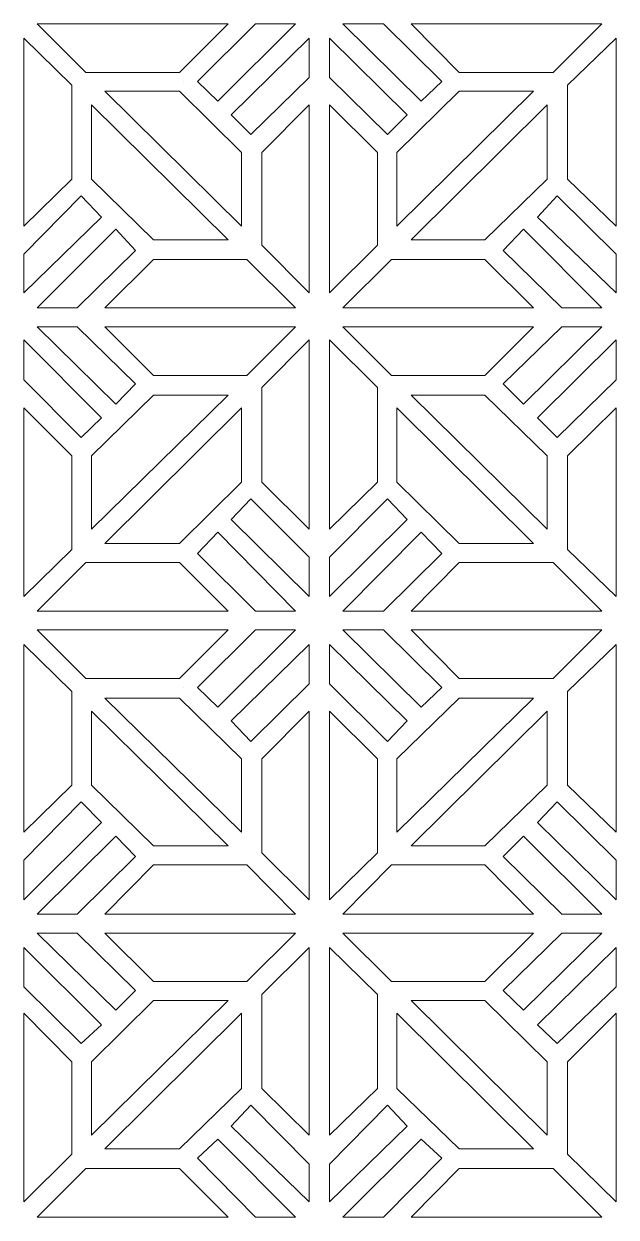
# Model space of a CAD drawing. Header units: millimetres. Extents: x -1200 to 1200, y -590 to 590.
# Drawn here: x 614 to 1200, y -590 to 590 of the extents above; entities that cross this region are included whole.
import ezdxf

# ---------------------------------------------------------------- set-up
doc = ezdxf.new("R2010")
doc.units = ezdxf.units.MM
doc.header["$MEASUREMENT"] = 0
doc.layers.add('Layer 1', color=7, linetype='Continuous')

msp = doc.modelspace()

# ---------------------------------------------------------------- linework, layer by layer
at = {"layer": 'Layer 1', "color": 250, "lineweight": 20}
for points, knots in [([(627.6776, 589.9734), (627.6776, 589.9734), (816.3555, 589.9734), (816.3555, 589.9734), (816.3555, 589.9734), (768.2171, 542.0223), (768.2171, 542.0223), (768.2171, 542.0223), (675.8192, 542.0223), (675.8192, 542.0223), (675.8192, 542.0223), (627.6776, 589.9734), (627.6776, 589.9734)], [0, 0, 0, 0, 0.25, 0.25, 0.25, 0.5, 0.5, 0.5, 0.75, 0.75, 0.75, 1, 1, 1, 1]), ([(786.076, 533.0346), (786.076, 533.0346), (843.5323, 589.9734), (843.5323, 589.9734), (843.5323, 589.9734), (786.076, 533.0346), (786.076, 533.0346)], [0, 0, 0, 0, 0.5, 0.5, 0.5, 1, 1, 1, 1]), ([(843.5323, 589.9734), (843.5323, 589.9734), (883.1295, 589.9734), (883.1295, 589.9734), (883.1295, 589.9734), (806.2613, 513.5514), (806.2613, 513.5514), (806.2613, 513.5514), (786.076, 533.0346), (786.076, 533.0346), (786.076, 533.0346), (843.5323, 589.9734), (843.5323, 589.9734)], [0, 0, 0, 0, 0.25, 0.25, 0.25, 0.5, 0.5, 0.5, 0.75, 0.75, 0.75, 1, 1, 1, 1]), ([(1007.3629, 513.5514), (1007.3629, 513.5514), (929.7183, 589.9734), (929.7183, 589.9734), (929.7183, 589.9734), (970.0919, 589.9734), (970.0919, 589.9734), (970.0919, 589.9734), (1027.5514, 533.0346), (1027.5514, 533.0346), (1027.5514, 533.0346), (1007.3629, 513.5514), (1007.3629, 513.5514)], [0, 0, 0, 0, 0.25, 0.25, 0.25, 0.5, 0.5, 0.5, 0.75, 0.75, 0.75, 1, 1, 1, 1]), ([(997.2687, 589.9734), (997.2687, 589.9734), (1185.9466, 589.9734), (1185.9466, 589.9734), (1185.9466, 589.9734), (1137.805, 542.0223), (1137.805, 542.0223), (1137.805, 542.0223), (1044.6307, 542.0223), (1044.6307, 542.0223), (1044.6307, 542.0223), (997.2687, 589.9734), (997.2687, 589.9734)], [0, 0, 0, 0, 0.25, 0.25, 0.25, 0.5, 0.5, 0.5, 0.75, 0.75, 0.75, 1, 1, 1, 1]), ([(614.4806, 389.9306), (614.4806, 389.9306), (614.4806, 575.738), (614.4806, 575.738), (614.4806, 575.738), (661.8426, 529.2884), (661.8426, 529.2884), (661.8426, 529.2884), (661.8426, 436.3832), (661.8426, 436.3832), (661.8426, 436.3832), (614.4806, 389.9306), (614.4806, 389.9306)], [0, 0, 0, 0, 0.25, 0.25, 0.25, 0.5, 0.5, 0.5, 0.75, 0.75, 0.75, 1, 1, 1, 1]), ([(896.3297, 575.738), (896.3297, 575.738), (896.3297, 536.7808), (896.3297, 536.7808), (896.3297, 536.7808), (838.8734, 480.585), (838.8734, 480.585), (838.8734, 480.585), (819.4615, 500.0652), (819.4615, 500.0652), (819.4615, 500.0652), (896.3297, 575.738), (896.3297, 575.738)], [0, 0, 0, 0, 0.25, 0.25, 0.25, 0.5, 0.5, 0.5, 0.75, 0.75, 0.75, 1, 1, 1, 1]), ([(916.5181, 575.738), (916.5181, 575.738), (993.3863, 500.0652), (993.3863, 500.0652), (993.3863, 500.0652), (973.9744, 480.585), (973.9744, 480.585), (973.9744, 480.585), (916.5181, 536.7808), (916.5181, 536.7808), (916.5181, 536.7808), (916.5181, 575.738), (916.5181, 575.738)], [0, 0, 0, 0, 0.25, 0.25, 0.25, 0.5, 0.5, 0.5, 0.75, 0.75, 0.75, 1, 1, 1, 1]), ([(1199.9201, 575.738), (1199.9201, 575.738), (1199.9201, 389.9306), (1199.9201, 389.9306), (1199.9201, 389.9306), (1151.7816, 436.3832), (1151.7816, 436.3832), (1151.7816, 436.3832), (1151.7816, 529.2884), (1151.7816, 529.2884), (1151.7816, 529.2884), (1199.9201, 575.738), (1199.9201, 575.738)], [0, 0, 0, 0, 0.25, 0.25, 0.25, 0.5, 0.5, 0.5, 0.75, 0.75, 0.75, 1, 1, 1, 1]), ([(772.0995, 533.0346), (772.0995, 533.0346), (772.0995, 533.0346), (772.0995, 533.0346), (772.0995, 533.0346), (772.0995, 533.0346), (772.0995, 533.0346)], [0, 0, 0, 0, 0.5, 0.5, 0.5, 1, 1, 1, 1]), ([(694.4547, 523.2945), (694.4547, 523.2945), (768.2171, 523.2945), (768.2171, 523.2945), (768.2171, 523.2945), (829.5557, 462.6064), (829.5557, 462.6064), (829.5557, 462.6064), (829.5557, 389.9306), (829.5557, 389.9306), (829.5557, 389.9306), (694.4547, 523.2945), (694.4547, 523.2945)], [0, 0, 0, 0, 0.25, 0.25, 0.25, 0.5, 0.5, 0.5, 0.75, 0.75, 0.75, 1, 1, 1, 1]), ([(1118.393, 523.2945), (1118.393, 523.2945), (983.2921, 389.9306), (983.2921, 389.9306), (983.2921, 389.9306), (983.2921, 462.6064), (983.2921, 462.6064), (983.2921, 462.6064), (1044.6307, 523.2945), (1044.6307, 523.2945), (1044.6307, 523.2945), (1118.393, 523.2945), (1118.393, 523.2945)], [0, 0, 0, 0, 0.25, 0.25, 0.25, 0.5, 0.5, 0.5, 0.75, 0.75, 0.75, 1, 1, 1, 1]), ([(681.2546, 436.3832), (681.2546, 436.3832), (681.2546, 509.8083), (681.2546, 509.8083), (681.2546, 509.8083), (816.3555, 376.4505), (816.3555, 376.4505), (816.3555, 376.4505), (742.5933, 376.4505), (742.5933, 376.4505), (742.5933, 376.4505), (681.2546, 436.3832), (681.2546, 436.3832)], [0, 0, 0, 0, 0.25, 0.25, 0.25, 0.5, 0.5, 0.5, 0.75, 0.75, 0.75, 1, 1, 1, 1]), ([(896.3297, 509.8083), (896.3297, 509.8083), (896.3297, 324.004), (896.3297, 324.004), (896.3297, 324.004), (849.7442, 371.2059), (849.7442, 371.2059), (849.7442, 371.2059), (849.7442, 462.6064), (849.7442, 462.6064), (849.7442, 462.6064), (896.3297, 509.8083), (896.3297, 509.8083)], [0, 0, 0, 0, 0.25, 0.25, 0.25, 0.5, 0.5, 0.5, 0.75, 0.75, 0.75, 1, 1, 1, 1]), ([(916.5181, 324.004), (916.5181, 324.004), (916.5181, 509.8083), (916.5181, 509.8083), (916.5181, 509.8083), (963.8802, 462.6064), (963.8802, 462.6064), (963.8802, 462.6064), (963.8802, 371.2059), (963.8802, 371.2059), (963.8802, 371.2059), (916.5181, 324.004), (916.5181, 324.004)], [0, 0, 0, 0, 0.25, 0.25, 0.25, 0.5, 0.5, 0.5, 0.75, 0.75, 0.75, 1, 1, 1, 1]), ([(997.2687, 376.4505), (997.2687, 376.4505), (1131.5931, 509.8083), (1131.5931, 509.8083), (1131.5931, 509.8083), (1131.5931, 436.3832), (1131.5931, 436.3832), (1131.5931, 436.3832), (1070.2545, 376.4505), (1070.2545, 376.4505), (1070.2545, 376.4505), (997.2687, 376.4505), (997.2687, 376.4505)], [0, 0, 0, 0, 0.25, 0.25, 0.25, 0.5, 0.5, 0.5, 0.75, 0.75, 0.75, 1, 1, 1, 1]), ([(614.4806, 324.004), (614.4806, 324.004), (614.4806, 362.215), (614.4806, 362.215), (614.4806, 362.215), (671.1604, 419.9), (671.1604, 419.9), (671.1604, 419.9), (691.3488, 398.9215), (691.3488, 398.9215), (691.3488, 398.9215), (614.4806, 324.004), (614.4806, 324.004)], [0, 0, 0, 0, 0.25, 0.25, 0.25, 0.5, 0.5, 0.5, 0.75, 0.75, 0.75, 1, 1, 1, 1]), ([(1199.9201, 362.215), (1199.9201, 362.215), (1199.9201, 324.004), (1199.9201, 324.004), (1199.9201, 324.004), (1122.2754, 398.9215), (1122.2754, 398.9215), (1122.2754, 398.9215), (1141.6873, 419.9), (1141.6873, 419.9), (1141.6873, 419.9), (1199.9201, 362.215), (1199.9201, 362.215)], [0, 0, 0, 0, 0.25, 0.25, 0.25, 0.5, 0.5, 0.5, 0.75, 0.75, 0.75, 1, 1, 1, 1]), ([(667.278, 309.0193), (667.278, 309.0193), (627.6776, 309.0193), (627.6776, 309.0193), (627.6776, 309.0193), (705.3255, 386.9337), (705.3255, 386.9337), (705.3255, 386.9337), (724.7342, 365.9612), (724.7342, 365.9612), (724.7342, 365.9612), (667.278, 309.0193), (667.278, 309.0193)], [0, 0, 0, 0, 0.25, 0.25, 0.25, 0.5, 0.5, 0.5, 0.75, 0.75, 0.75, 1, 1, 1, 1]), ([(1185.9466, 309.0193), (1185.9466, 309.0193), (1146.3462, 309.0193), (1146.3462, 309.0193), (1146.3462, 309.0193), (1088.1135, 365.9612), (1088.1135, 365.9612), (1088.1135, 365.9612), (1108.302, 386.9337), (1108.302, 386.9337), (1108.302, 386.9337), (1185.9466, 309.0193), (1185.9466, 309.0193)], [0, 0, 0, 0, 0.25, 0.25, 0.25, 0.5, 0.5, 0.5, 0.75, 0.75, 0.75, 1, 1, 1, 1]), ([(883.1295, 309.0193), (883.1295, 309.0193), (694.4547, 309.0193), (694.4547, 309.0193), (694.4547, 309.0193), (742.5933, 356.9703), (742.5933, 356.9703), (742.5933, 356.9703), (834.991, 356.9703), (834.991, 356.9703), (834.991, 356.9703), (883.1295, 309.0193), (883.1295, 309.0193)], [0, 0, 0, 0, 0.25, 0.25, 0.25, 0.5, 0.5, 0.5, 0.75, 0.75, 0.75, 1, 1, 1, 1]), ([(1118.393, 309.0193), (1118.393, 309.0193), (929.7183, 309.0193), (929.7183, 309.0193), (929.7183, 309.0193), (977.8567, 356.9703), (977.8567, 356.9703), (977.8567, 356.9703), (1070.2545, 356.9703), (1070.2545, 356.9703), (1070.2545, 356.9703), (1118.393, 309.0193), (1118.393, 309.0193)], [0, 0, 0, 0, 0.25, 0.25, 0.25, 0.5, 0.5, 0.5, 0.75, 0.75, 0.75, 1, 1, 1, 1]), ([(627.6776, 290.2884), (627.6776, 290.2884), (667.278, 290.2884), (667.278, 290.2884), (667.278, 290.2884), (724.7342, 234.0958), (724.7342, 234.0958), (724.7342, 234.0958), (705.3255, 213.8725), (705.3255, 213.8725), (705.3255, 213.8725), (627.6776, 290.2884), (627.6776, 290.2884)], [0, 0, 0, 0, 0.25, 0.25, 0.25, 0.5, 0.5, 0.5, 0.75, 0.75, 0.75, 1, 1, 1, 1]), ([(694.4547, 290.2884), (694.4547, 290.2884), (883.1295, 290.2884), (883.1295, 290.2884), (883.1295, 290.2884), (834.991, 242.3404), (834.991, 242.3404), (834.991, 242.3404), (742.5933, 242.3404), (742.5933, 242.3404), (742.5933, 242.3404), (694.4547, 290.2884), (694.4547, 290.2884)], [0, 0, 0, 0, 0.25, 0.25, 0.25, 0.5, 0.5, 0.5, 0.75, 0.75, 0.75, 1, 1, 1, 1]), ([(929.7183, 290.2884), (929.7183, 290.2884), (1118.393, 290.2884), (1118.393, 290.2884), (1118.393, 290.2884), (1070.2545, 242.3404), (1070.2545, 242.3404), (1070.2545, 242.3404), (977.8567, 242.3404), (977.8567, 242.3404), (977.8567, 242.3404), (929.7183, 290.2884), (929.7183, 290.2884)], [0, 0, 0, 0, 0.25, 0.25, 0.25, 0.5, 0.5, 0.5, 0.75, 0.75, 0.75, 1, 1, 1, 1]), ([(1146.3462, 290.2884), (1146.3462, 290.2884), (1185.9466, 290.2884), (1185.9466, 290.2884), (1185.9466, 290.2884), (1108.302, 213.8725), (1108.302, 213.8725), (1108.302, 213.8725), (1088.1135, 234.0958), (1088.1135, 234.0958), (1088.1135, 234.0958), (1146.3462, 290.2884), (1146.3462, 290.2884)], [0, 0, 0, 0, 0.25, 0.25, 0.25, 0.5, 0.5, 0.5, 0.75, 0.75, 0.75, 1, 1, 1, 1]), ([(614.4806, 237.845), (614.4806, 237.845), (614.4806, 277.5545), (614.4806, 277.5545), (614.4806, 277.5545), (691.3488, 200.3862), (691.3488, 200.3862), (691.3488, 200.3862), (671.1604, 180.9061), (671.1604, 180.9061), (671.1604, 180.9061), (614.4806, 237.845), (614.4806, 237.845)], [0, 0, 0, 0, 0.25, 0.25, 0.25, 0.5, 0.5, 0.5, 0.75, 0.75, 0.75, 1, 1, 1, 1]), ([(896.3297, 90.2517), (896.3297, 90.2517), (849.7442, 136.7043), (849.7442, 136.7043), (849.7442, 136.7043), (849.7442, 230.3526), (849.7442, 230.3526), (849.7442, 230.3526), (896.3297, 277.5545), (896.3297, 277.5545), (896.3297, 277.5545), (896.3297, 90.2517), (896.3297, 90.2517)], [0, 0, 0, 0, 0.25, 0.25, 0.25, 0.5, 0.5, 0.5, 0.75, 0.75, 0.75, 1, 1, 1, 1]), ([(963.8802, 230.3526), (963.8802, 230.3526), (963.8802, 136.7043), (963.8802, 136.7043), (963.8802, 136.7043), (916.5181, 90.2517), (916.5181, 90.2517), (916.5181, 90.2517), (916.5181, 277.5545), (916.5181, 277.5545), (916.5181, 277.5545), (963.8802, 230.3526), (963.8802, 230.3526)], [0, 0, 0, 0, 0.25, 0.25, 0.25, 0.5, 0.5, 0.5, 0.75, 0.75, 0.75, 1, 1, 1, 1]), ([(1199.9201, 277.5545), (1199.9201, 277.5545), (1199.9201, 237.845), (1199.9201, 237.845), (1199.9201, 237.845), (1141.6873, 180.9061), (1141.6873, 180.9061), (1141.6873, 180.9061), (1122.2754, 200.3862), (1122.2754, 200.3862), (1122.2754, 200.3862), (1199.9201, 277.5545), (1199.9201, 277.5545)], [0, 0, 0, 0, 0.25, 0.25, 0.25, 0.5, 0.5, 0.5, 0.75, 0.75, 0.75, 1, 1, 1, 1]), ([(681.2546, 90.2517), (681.2546, 90.2517), (681.2546, 162.9245), (681.2546, 162.9245), (681.2546, 162.9245), (742.5933, 222.8633), (742.5933, 222.8633), (742.5933, 222.8633), (816.3555, 222.8633), (816.3555, 222.8633), (816.3555, 222.8633), (681.2546, 90.2517), (681.2546, 90.2517)], [0, 0, 0, 0, 0.25, 0.25, 0.25, 0.5, 0.5, 0.5, 0.75, 0.75, 0.75, 1, 1, 1, 1]), ([(1131.5931, 162.9245), (1131.5931, 162.9245), (1131.5931, 90.2517), (1131.5931, 90.2517), (1131.5931, 90.2517), (997.2687, 222.8633), (997.2687, 222.8633), (997.2687, 222.8633), (1070.2545, 222.8633), (1070.2545, 222.8633), (1070.2545, 222.8633), (1131.5931, 162.9245), (1131.5931, 162.9245)], [0, 0, 0, 0, 0.25, 0.25, 0.25, 0.5, 0.5, 0.5, 0.75, 0.75, 0.75, 1, 1, 1, 1]), ([(614.4806, 23.5728), (614.4806, 23.5728), (614.4806, 210.1232), (614.4806, 210.1232), (614.4806, 210.1232), (661.8426, 162.9245), (661.8426, 162.9245), (661.8426, 162.9245), (661.8426, 70.0254), (661.8426, 70.0254), (661.8426, 70.0254), (614.4806, 23.5728), (614.4806, 23.5728)], [0, 0, 0, 0, 0.25, 0.25, 0.25, 0.5, 0.5, 0.5, 0.75, 0.75, 0.75, 1, 1, 1, 1]), ([(768.2171, 76.0162), (768.2171, 76.0162), (694.4547, 76.0162), (694.4547, 76.0162), (694.4547, 76.0162), (829.5557, 210.1232), (829.5557, 210.1232), (829.5557, 210.1232), (829.5557, 136.7043), (829.5557, 136.7043), (829.5557, 136.7043), (768.2171, 76.0162), (768.2171, 76.0162)], [0, 0, 0, 0, 0.25, 0.25, 0.25, 0.5, 0.5, 0.5, 0.75, 0.75, 0.75, 1, 1, 1, 1]), ([(1118.393, 76.0162), (1118.393, 76.0162), (1044.6307, 76.0162), (1044.6307, 76.0162), (1044.6307, 76.0162), (983.2921, 136.7043), (983.2921, 136.7043), (983.2921, 136.7043), (983.2921, 210.1232), (983.2921, 210.1232), (983.2921, 210.1232), (1118.393, 76.0162), (1118.393, 76.0162)], [0, 0, 0, 0, 0.25, 0.25, 0.25, 0.5, 0.5, 0.5, 0.75, 0.75, 0.75, 1, 1, 1, 1]), ([(1199.9201, 210.1232), (1199.9201, 210.1232), (1199.9201, 23.5728), (1199.9201, 23.5728), (1199.9201, 23.5728), (1151.7816, 70.0254), (1151.7816, 70.0254), (1151.7816, 70.0254), (1151.7816, 162.9245), (1151.7816, 162.9245), (1151.7816, 162.9245), (1199.9201, 210.1232), (1199.9201, 210.1232)], [0, 0, 0, 0, 0.25, 0.25, 0.25, 0.5, 0.5, 0.5, 0.75, 0.75, 0.75, 1, 1, 1, 1]), ([(838.8734, 120.2211), (838.8734, 120.2211), (896.3297, 62.5331), (896.3297, 62.5331), (896.3297, 62.5331), (896.3297, 23.5728), (896.3297, 23.5728), (896.3297, 23.5728), (819.4615, 99.9887), (819.4615, 99.9887), (819.4615, 99.9887), (838.8734, 120.2211), (838.8734, 120.2211)], [0, 0, 0, 0, 0.25, 0.25, 0.25, 0.5, 0.5, 0.5, 0.75, 0.75, 0.75, 1, 1, 1, 1]), ([(916.5181, 62.5331), (916.5181, 62.5331), (973.9744, 120.2211), (973.9744, 120.2211), (973.9744, 120.2211), (993.3863, 99.9887), (993.3863, 99.9887), (993.3863, 99.9887), (916.5181, 23.5728), (916.5181, 23.5728), (916.5181, 23.5728), (916.5181, 62.5331), (916.5181, 62.5331)], [0, 0, 0, 0, 0.25, 0.25, 0.25, 0.5, 0.5, 0.5, 0.75, 0.75, 0.75, 1, 1, 1, 1]), ([(843.5323, 9.3343), (843.5323, 9.3343), (786.076, 66.2792), (786.076, 66.2792), (786.076, 66.2792), (806.2613, 87.2548), (806.2613, 87.2548), (806.2613, 87.2548), (883.1295, 9.3343), (883.1295, 9.3343), (883.1295, 9.3343), (843.5323, 9.3343), (843.5323, 9.3343)], [0, 0, 0, 0, 0.25, 0.25, 0.25, 0.5, 0.5, 0.5, 0.75, 0.75, 0.75, 1, 1, 1, 1]), ([(970.0919, 9.3343), (970.0919, 9.3343), (929.7183, 9.3343), (929.7183, 9.3343), (929.7183, 9.3343), (1007.3629, 87.2548), (1007.3629, 87.2548), (1007.3629, 87.2548), (1027.5514, 66.2792), (1027.5514, 66.2792), (1027.5514, 66.2792), (970.0919, 9.3343), (970.0919, 9.3343)], [0, 0, 0, 0, 0.25, 0.25, 0.25, 0.5, 0.5, 0.5, 0.75, 0.75, 0.75, 1, 1, 1, 1]), ([(627.6776, 9.3343), (627.6776, 9.3343), (675.8192, 57.2884), (675.8192, 57.2884), (675.8192, 57.2884), (627.6776, 9.3343), (627.6776, 9.3343)], [0, 0, 0, 0, 0.5, 0.5, 0.5, 1, 1, 1, 1]), ([(675.8192, 57.2884), (675.8192, 57.2884), (768.2171, 57.2884), (768.2171, 57.2884), (768.2171, 57.2884), (816.3555, 9.3343), (816.3555, 9.3343), (816.3555, 9.3343), (627.6776, 9.3343), (627.6776, 9.3343), (627.6776, 9.3343), (675.8192, 57.2884), (675.8192, 57.2884)], [0, 0, 0, 0, 0.25, 0.25, 0.25, 0.5, 0.5, 0.5, 0.75, 0.75, 0.75, 1, 1, 1, 1]), ([(1185.9466, 9.3343), (1185.9466, 9.3343), (997.2687, 9.3343), (997.2687, 9.3343), (997.2687, 9.3343), (1044.6307, 57.2884), (1044.6307, 57.2884), (1044.6307, 57.2884), (1137.805, 57.2884), (1137.805, 57.2884), (1137.805, 57.2884), (1185.9466, 9.3343), (1185.9466, 9.3343)], [0, 0, 0, 0, 0.25, 0.25, 0.25, 0.5, 0.5, 0.5, 0.75, 0.75, 0.75, 1, 1, 1, 1]), ([(816.3555, -9.3905), (816.3555, -9.3905), (768.2171, -57.3447), (768.2171, -57.3447), (768.2171, -57.3447), (675.8192, -57.3447), (675.8192, -57.3447), (675.8192, -57.3447), (627.6776, -9.3905), (627.6776, -9.3905), (627.6776, -9.3905), (816.3555, -9.3905), (816.3555, -9.3905)], [0, 0, 0, 0, 0.25, 0.25, 0.25, 0.5, 0.5, 0.5, 0.75, 0.75, 0.75, 1, 1, 1, 1]), ([(786.076, -66.3354), (786.076, -66.3354), (843.5323, -9.3905), (843.5323, -9.3905), (843.5323, -9.3905), (883.1295, -9.3905), (883.1295, -9.3905), (883.1295, -9.3905), (806.2613, -85.8125), (806.2613, -85.8125), (806.2613, -85.8125), (786.076, -66.3354), (786.076, -66.3354)], [0, 0, 0, 0, 0.25, 0.25, 0.25, 0.5, 0.5, 0.5, 0.75, 0.75, 0.75, 1, 1, 1, 1]), ([(929.7183, -9.3905), (929.7183, -9.3905), (970.0919, -9.3905), (970.0919, -9.3905), (970.0919, -9.3905), (1027.5514, -66.3354), (1027.5514, -66.3354), (1027.5514, -66.3354), (1007.3629, -85.8125), (1007.3629, -85.8125), (1007.3629, -85.8125), (929.7183, -9.3905), (929.7183, -9.3905)], [0, 0, 0, 0, 0.25, 0.25, 0.25, 0.5, 0.5, 0.5, 0.75, 0.75, 0.75, 1, 1, 1, 1]), ([(997.2687, -9.3905), (997.2687, -9.3905), (1185.9466, -9.3905), (1185.9466, -9.3905), (1185.9466, -9.3905), (1137.805, -57.3447), (1137.805, -57.3447), (1137.805, -57.3447), (1044.6307, -57.3447), (1044.6307, -57.3447), (1044.6307, -57.3447), (997.2687, -9.3905), (997.2687, -9.3905)], [0, 0, 0, 0, 0.25, 0.25, 0.25, 0.5, 0.5, 0.5, 0.75, 0.75, 0.75, 1, 1, 1, 1]), ([(614.4806, -209.4303), (614.4806, -209.4303), (614.4806, -23.626), (614.4806, -23.626), (614.4806, -23.626), (661.8426, -70.0786), (661.8426, -70.0786), (661.8426, -70.0786), (661.8426, -162.9807), (661.8426, -162.9807), (661.8426, -162.9807), (614.4806, -209.4303), (614.4806, -209.4303)], [0, 0, 0, 0, 0.25, 0.25, 0.25, 0.5, 0.5, 0.5, 0.75, 0.75, 0.75, 1, 1, 1, 1]), ([(896.3297, -62.5862), (896.3297, -62.5862), (838.8734, -119.5251), (838.8734, -119.5251), (838.8734, -119.5251), (819.4615, -99.2957), (819.4615, -99.2957), (819.4615, -99.2957), (896.3297, -23.626), (896.3297, -23.626), (896.3297, -23.626), (896.3297, -62.5862), (896.3297, -62.5862)], [0, 0, 0, 0, 0.25, 0.25, 0.25, 0.5, 0.5, 0.5, 0.75, 0.75, 0.75, 1, 1, 1, 1]), ([(973.9744, -119.5251), (973.9744, -119.5251), (916.5181, -62.5862), (916.5181, -62.5862), (916.5181, -62.5862), (916.5181, -23.626), (916.5181, -23.626), (916.5181, -23.626), (993.3863, -99.2957), (993.3863, -99.2957), (993.3863, -99.2957), (973.9744, -119.5251), (973.9744, -119.5251)], [0, 0, 0, 0, 0.25, 0.25, 0.25, 0.5, 0.5, 0.5, 0.75, 0.75, 0.75, 1, 1, 1, 1]), ([(1199.9201, -23.626), (1199.9201, -23.626), (1199.9201, -209.4303), (1199.9201, -209.4303), (1199.9201, -209.4303), (1151.7816, -162.9807), (1151.7816, -162.9807), (1151.7816, -162.9807), (1151.7816, -70.0786), (1151.7816, -70.0786), (1151.7816, -70.0786), (1199.9201, -23.626), (1199.9201, -23.626)], [0, 0, 0, 0, 0.25, 0.25, 0.25, 0.5, 0.5, 0.5, 0.75, 0.75, 0.75, 1, 1, 1, 1]), ([(772.0995, -66.3354), (772.0995, -66.3354), (772.0995, -66.3354), (772.0995, -66.3354), (772.0995, -66.3354), (772.0995, -66.3354), (772.0995, -66.3354)], [0, 0, 0, 0, 0.5, 0.5, 0.5, 1, 1, 1, 1]), ([(694.4547, -76.8247), (694.4547, -76.8247), (768.2171, -76.8247), (768.2171, -76.8247), (768.2171, -76.8247), (829.5557, -136.7575), (829.5557, -136.7575), (829.5557, -136.7575), (829.5557, -209.4303), (829.5557, -209.4303), (829.5557, -209.4303), (694.4547, -76.8247), (694.4547, -76.8247)], [0, 0, 0, 0, 0.25, 0.25, 0.25, 0.5, 0.5, 0.5, 0.75, 0.75, 0.75, 1, 1, 1, 1]), ([(983.2921, -209.4303), (983.2921, -209.4303), (983.2921, -136.7575), (983.2921, -136.7575), (983.2921, -136.7575), (1044.6307, -76.8247), (1044.6307, -76.8247), (1044.6307, -76.8247), (1118.393, -76.8247), (1118.393, -76.8247), (1118.393, -76.8247), (983.2921, -209.4303), (983.2921, -209.4303)], [0, 0, 0, 0, 0.25, 0.25, 0.25, 0.5, 0.5, 0.5, 0.75, 0.75, 0.75, 1, 1, 1, 1]), ([(681.2546, -162.9807), (681.2546, -162.9807), (681.2546, -89.5556), (681.2546, -89.5556), (681.2546, -89.5556), (816.3555, -222.9165), (816.3555, -222.9165), (816.3555, -222.9165), (742.5933, -222.9165), (742.5933, -222.9165), (742.5933, -222.9165), (681.2546, -162.9807), (681.2546, -162.9807)], [0, 0, 0, 0, 0.25, 0.25, 0.25, 0.5, 0.5, 0.5, 0.75, 0.75, 0.75, 1, 1, 1, 1]), ([(849.7442, -136.7575), (849.7442, -136.7575), (896.3297, -89.5556), (896.3297, -89.5556), (896.3297, -89.5556), (896.3297, -276.1122), (896.3297, -276.1122), (896.3297, -276.1122), (849.7442, -229.6627), (849.7442, -229.6627), (849.7442, -229.6627), (849.7442, -136.7575), (849.7442, -136.7575)], [0, 0, 0, 0, 0.25, 0.25, 0.25, 0.5, 0.5, 0.5, 0.75, 0.75, 0.75, 1, 1, 1, 1]), ([(963.8802, -136.7575), (963.8802, -136.7575), (963.8802, -229.6627), (963.8802, -229.6627), (963.8802, -229.6627), (916.5181, -276.1122), (916.5181, -276.1122), (916.5181, -276.1122), (916.5181, -89.5556), (916.5181, -89.5556), (916.5181, -89.5556), (963.8802, -136.7575), (963.8802, -136.7575)], [0, 0, 0, 0, 0.25, 0.25, 0.25, 0.5, 0.5, 0.5, 0.75, 0.75, 0.75, 1, 1, 1, 1]), ([(1070.2545, -222.9165), (1070.2545, -222.9165), (997.2687, -222.9165), (997.2687, -222.9165), (997.2687, -222.9165), (1131.5931, -89.5556), (1131.5931, -89.5556), (1131.5931, -89.5556), (1131.5931, -162.9807), (1131.5931, -162.9807), (1131.5931, -162.9807), (1070.2545, -222.9165), (1070.2545, -222.9165)], [0, 0, 0, 0, 0.25, 0.25, 0.25, 0.5, 0.5, 0.5, 0.75, 0.75, 0.75, 1, 1, 1, 1]), ([(614.4806, -276.1122), (614.4806, -276.1122), (614.4806, -237.155), (614.4806, -237.155), (614.4806, -237.155), (671.1604, -179.4639), (671.1604, -179.4639), (671.1604, -179.4639), (691.3488, -199.6902), (691.3488, -199.6902), (691.3488, -199.6902), (614.4806, -276.1122), (614.4806, -276.1122)], [0, 0, 0, 0, 0.25, 0.25, 0.25, 0.5, 0.5, 0.5, 0.75, 0.75, 0.75, 1, 1, 1, 1]), ([(1199.9201, -237.155), (1199.9201, -237.155), (1199.9201, -276.1122), (1199.9201, -276.1122), (1199.9201, -276.1122), (1122.2754, -199.6902), (1122.2754, -199.6902), (1122.2754, -199.6902), (1141.6873, -179.4639), (1141.6873, -179.4639), (1141.6873, -179.4639), (1199.9201, -237.155), (1199.9201, -237.155)], [0, 0, 0, 0, 0.25, 0.25, 0.25, 0.5, 0.5, 0.5, 0.75, 0.75, 0.75, 1, 1, 1, 1]), ([(667.278, -290.3446), (667.278, -290.3446), (627.6776, -290.3446), (627.6776, -290.3446), (627.6776, -290.3446), (705.3255, -213.1764), (705.3255, -213.1764), (705.3255, -213.1764), (724.7342, -233.4058), (724.7342, -233.4058), (724.7342, -233.4058), (667.278, -290.3446), (667.278, -290.3446)], [0, 0, 0, 0, 0.25, 0.25, 0.25, 0.5, 0.5, 0.5, 0.75, 0.75, 0.75, 1, 1, 1, 1]), ([(1185.9466, -290.3446), (1185.9466, -290.3446), (1146.3462, -290.3446), (1146.3462, -290.3446), (1146.3462, -290.3446), (1088.1135, -233.4058), (1088.1135, -233.4058), (1088.1135, -233.4058), (1108.302, -213.1764), (1108.302, -213.1764), (1108.302, -213.1764), (1185.9466, -290.3446), (1185.9466, -290.3446)], [0, 0, 0, 0, 0.25, 0.25, 0.25, 0.5, 0.5, 0.5, 0.75, 0.75, 0.75, 1, 1, 1, 1]), ([(883.1295, -290.3446), (883.1295, -290.3446), (694.4547, -290.3446), (694.4547, -290.3446), (694.4547, -290.3446), (742.5933, -241.6474), (742.5933, -241.6474), (742.5933, -241.6474), (834.991, -241.6474), (834.991, -241.6474), (834.991, -241.6474), (883.1295, -290.3446), (883.1295, -290.3446)], [0, 0, 0, 0, 0.25, 0.25, 0.25, 0.5, 0.5, 0.5, 0.75, 0.75, 0.75, 1, 1, 1, 1]), ([(1118.393, -290.3446), (1118.393, -290.3446), (929.7183, -290.3446), (929.7183, -290.3446), (929.7183, -290.3446), (977.8567, -241.6474), (977.8567, -241.6474), (977.8567, -241.6474), (1070.2545, -241.6474), (1070.2545, -241.6474), (1070.2545, -241.6474), (1118.393, -290.3446), (1118.393, -290.3446)], [0, 0, 0, 0, 0.25, 0.25, 0.25, 0.5, 0.5, 0.5, 0.75, 0.75, 0.75, 1, 1, 1, 1]), ([(627.6776, -309.0755), (627.6776, -309.0755), (667.278, -309.0755), (667.278, -309.0755), (667.278, -309.0755), (724.7342, -366.0144), (724.7342, -366.0144), (724.7342, -366.0144), (705.3255, -385.4945), (705.3255, -385.4945), (705.3255, -385.4945), (627.6776, -309.0755), (627.6776, -309.0755)], [0, 0, 0, 0, 0.25, 0.25, 0.25, 0.5, 0.5, 0.5, 0.75, 0.75, 0.75, 1, 1, 1, 1]), ([(694.4547, -309.0755), (694.4547, -309.0755), (883.1295, -309.0755), (883.1295, -309.0755), (883.1295, -309.0755), (834.991, -357.0235), (834.991, -357.0235), (834.991, -357.0235), (742.5933, -357.0235), (742.5933, -357.0235), (742.5933, -357.0235), (694.4547, -309.0755), (694.4547, -309.0755)], [0, 0, 0, 0, 0.25, 0.25, 0.25, 0.5, 0.5, 0.5, 0.75, 0.75, 0.75, 1, 1, 1, 1]), ([(929.7183, -309.0755), (929.7183, -309.0755), (1118.393, -309.0755), (1118.393, -309.0755), (1118.393, -309.0755), (1070.2545, -357.0235), (1070.2545, -357.0235), (1070.2545, -357.0235), (977.8567, -357.0235), (977.8567, -357.0235), (977.8567, -357.0235), (929.7183, -309.0755), (929.7183, -309.0755)], [0, 0, 0, 0, 0.25, 0.25, 0.25, 0.5, 0.5, 0.5, 0.75, 0.75, 0.75, 1, 1, 1, 1]), ([(1146.3462, -309.0755), (1146.3462, -309.0755), (1185.9466, -309.0755), (1185.9466, -309.0755), (1185.9466, -309.0755), (1108.302, -385.4945), (1108.302, -385.4945), (1108.302, -385.4945), (1088.1135, -366.0144), (1088.1135, -366.0144), (1088.1135, -366.0144), (1146.3462, -309.0755), (1146.3462, -309.0755)], [0, 0, 0, 0, 0.25, 0.25, 0.25, 0.5, 0.5, 0.5, 0.75, 0.75, 0.75, 1, 1, 1, 1]), ([(614.4806, -362.2712), (614.4806, -362.2712), (614.4806, -323.3079), (614.4806, -323.3079), (614.4806, -323.3079), (691.3488, -399.7269), (691.3488, -399.7269), (691.3488, -399.7269), (671.1604, -418.4578), (671.1604, -418.4578), (671.1604, -418.4578), (614.4806, -362.2712), (614.4806, -362.2712)], [0, 0, 0, 0, 0.25, 0.25, 0.25, 0.5, 0.5, 0.5, 0.75, 0.75, 0.75, 1, 1, 1, 1]), ([(896.3297, -323.3079), (896.3297, -323.3079), (896.3297, -509.1122), (896.3297, -509.1122), (896.3297, -509.1122), (849.7442, -462.6627), (849.7442, -462.6627), (849.7442, -462.6627), (849.7442, -369.7636), (849.7442, -369.7636), (849.7442, -369.7636), (896.3297, -323.3079), (896.3297, -323.3079)], [0, 0, 0, 0, 0.25, 0.25, 0.25, 0.5, 0.5, 0.5, 0.75, 0.75, 0.75, 1, 1, 1, 1]), ([(916.5181, -509.1122), (916.5181, -509.1122), (916.5181, -323.3079), (916.5181, -323.3079), (916.5181, -323.3079), (963.8802, -369.7636), (963.8802, -369.7636), (963.8802, -369.7636), (963.8802, -462.6627), (963.8802, -462.6627), (963.8802, -462.6627), (916.5181, -509.1122), (916.5181, -509.1122)], [0, 0, 0, 0, 0.25, 0.25, 0.25, 0.5, 0.5, 0.5, 0.75, 0.75, 0.75, 1, 1, 1, 1]), ([(1199.9201, -323.3079), (1199.9201, -323.3079), (1199.9201, -362.2712), (1199.9201, -362.2712), (1199.9201, -362.2712), (1141.6873, -418.4578), (1141.6873, -418.4578), (1141.6873, -418.4578), (1122.2754, -399.7269), (1122.2754, -399.7269), (1122.2754, -399.7269), (1199.9201, -323.3079), (1199.9201, -323.3079)], [0, 0, 0, 0, 0.25, 0.25, 0.25, 0.5, 0.5, 0.5, 0.75, 0.75, 0.75, 1, 1, 1, 1]), ([(681.2546, -509.1122), (681.2546, -509.1122), (681.2546, -436.4425), (681.2546, -436.4425), (681.2546, -436.4425), (742.5933, -375.7575), (742.5933, -375.7575), (742.5933, -375.7575), (816.3555, -375.7575), (816.3555, -375.7575), (816.3555, -375.7575), (681.2546, -509.1122), (681.2546, -509.1122)], [0, 0, 0, 0, 0.25, 0.25, 0.25, 0.5, 0.5, 0.5, 0.75, 0.75, 0.75, 1, 1, 1, 1]), ([(1131.5931, -509.1122), (1131.5931, -509.1122), (997.2687, -375.7575), (997.2687, -375.7575), (997.2687, -375.7575), (1070.2545, -375.7575), (1070.2545, -375.7575), (1070.2545, -375.7575), (1131.5931, -436.4425), (1131.5931, -436.4425), (1131.5931, -436.4425), (1131.5931, -509.1122), (1131.5931, -509.1122)], [0, 0, 0, 0, 0.25, 0.25, 0.25, 0.5, 0.5, 0.5, 0.75, 0.75, 0.75, 1, 1, 1, 1]), ([(614.4806, -575.0419), (614.4806, -575.0419), (614.4806, -388.4914), (614.4806, -388.4914), (614.4806, -388.4914), (661.8426, -436.4425), (661.8426, -436.4425), (661.8426, -436.4425), (661.8426, -527.8431), (661.8426, -527.8431), (661.8426, -527.8431), (614.4806, -575.0419), (614.4806, -575.0419)], [0, 0, 0, 0, 0.25, 0.25, 0.25, 0.5, 0.5, 0.5, 0.75, 0.75, 0.75, 1, 1, 1, 1]), ([(768.2171, -522.6015), (768.2171, -522.6015), (694.4547, -522.6015), (694.4547, -522.6015), (694.4547, -522.6015), (829.5557, -388.4914), (829.5557, -388.4914), (829.5557, -388.4914), (829.5557, -462.6627), (829.5557, -462.6627), (829.5557, -462.6627), (768.2171, -522.6015), (768.2171, -522.6015)], [0, 0, 0, 0, 0.25, 0.25, 0.25, 0.5, 0.5, 0.5, 0.75, 0.75, 0.75, 1, 1, 1, 1]), ([(983.2921, -388.4914), (983.2921, -388.4914), (1118.393, -522.6015), (1118.393, -522.6015), (1118.393, -522.6015), (1044.6307, -522.6015), (1044.6307, -522.6015), (1044.6307, -522.6015), (983.2921, -462.6627), (983.2921, -462.6627), (983.2921, -462.6627), (983.2921, -388.4914), (983.2921, -388.4914)], [0, 0, 0, 0, 0.25, 0.25, 0.25, 0.5, 0.5, 0.5, 0.75, 0.75, 0.75, 1, 1, 1, 1]), ([(1199.9201, -388.4914), (1199.9201, -388.4914), (1199.9201, -575.0419), (1199.9201, -575.0419), (1199.9201, -575.0419), (1151.7816, -527.8431), (1151.7816, -527.8431), (1151.7816, -527.8431), (1151.7816, -436.4425), (1151.7816, -436.4425), (1151.7816, -436.4425), (1199.9201, -388.4914), (1199.9201, -388.4914)], [0, 0, 0, 0, 0.25, 0.25, 0.25, 0.5, 0.5, 0.5, 0.75, 0.75, 0.75, 1, 1, 1, 1]), ([(896.3297, -537.5862), (896.3297, -537.5862), (896.3297, -575.0419), (896.3297, -575.0419), (896.3297, -575.0419), (819.4615, -500.1214), (819.4615, -500.1214), (819.4615, -500.1214), (838.8734, -479.1428), (838.8734, -479.1428), (838.8734, -479.1428), (896.3297, -537.5862), (896.3297, -537.5862)], [0, 0, 0, 0, 0.25, 0.25, 0.25, 0.5, 0.5, 0.5, 0.75, 0.75, 0.75, 1, 1, 1, 1]), ([(993.3863, -500.1214), (993.3863, -500.1214), (916.5181, -575.0419), (916.5181, -575.0419), (916.5181, -575.0419), (916.5181, -537.5862), (916.5181, -537.5862), (916.5181, -537.5862), (973.9744, -479.1428), (973.9744, -479.1428), (973.9744, -479.1428), (993.3863, -500.1214), (993.3863, -500.1214)], [0, 0, 0, 0, 0.25, 0.25, 0.25, 0.5, 0.5, 0.5, 0.75, 0.75, 0.75, 1, 1, 1, 1]), ([(883.1295, -590.0266), (883.1295, -590.0266), (843.5323, -590.0266), (843.5323, -590.0266), (843.5323, -590.0266), (786.076, -531.5923), (786.076, -531.5923), (786.076, -531.5923), (806.2613, -512.8584), (806.2613, -512.8584), (806.2613, -512.8584), (883.1295, -590.0266), (883.1295, -590.0266)], [0, 0, 0, 0, 0.25, 0.25, 0.25, 0.5, 0.5, 0.5, 0.75, 0.75, 0.75, 1, 1, 1, 1]), ([(929.7183, -590.0266), (929.7183, -590.0266), (1007.3629, -512.8584), (1007.3629, -512.8584), (1007.3629, -512.8584), (1027.5514, -531.5923), (1027.5514, -531.5923), (1027.5514, -531.5923), (970.0919, -590.0266), (970.0919, -590.0266), (970.0919, -590.0266), (929.7183, -590.0266), (929.7183, -590.0266)], [0, 0, 0, 0, 0.25, 0.25, 0.25, 0.5, 0.5, 0.5, 0.75, 0.75, 0.75, 1, 1, 1, 1]), ([(816.3555, -590.0266), (816.3555, -590.0266), (627.6776, -590.0266), (627.6776, -590.0266), (627.6776, -590.0266), (675.8192, -542.0816), (675.8192, -542.0816), (675.8192, -542.0816), (768.2171, -542.0816), (768.2171, -542.0816), (768.2171, -542.0816), (816.3555, -590.0266), (816.3555, -590.0266)], [0, 0, 0, 0, 0.25, 0.25, 0.25, 0.5, 0.5, 0.5, 0.75, 0.75, 0.75, 1, 1, 1, 1]), ([(1185.9466, -590.0266), (1185.9466, -590.0266), (997.2687, -590.0266), (997.2687, -590.0266), (997.2687, -590.0266), (1044.6307, -542.0816), (1044.6307, -542.0816), (1044.6307, -542.0816), (1137.805, -542.0816), (1137.805, -542.0816), (1137.805, -542.0816), (1185.9466, -590.0266), (1185.9466, -590.0266)], [0, 0, 0, 0, 0.25, 0.25, 0.25, 0.5, 0.5, 0.5, 0.75, 0.75, 0.75, 1, 1, 1, 1])]:
    msp.add_open_spline(points, degree=3, knots=knots, dxfattribs=at)

doc.saveas('drawing.dxf')
